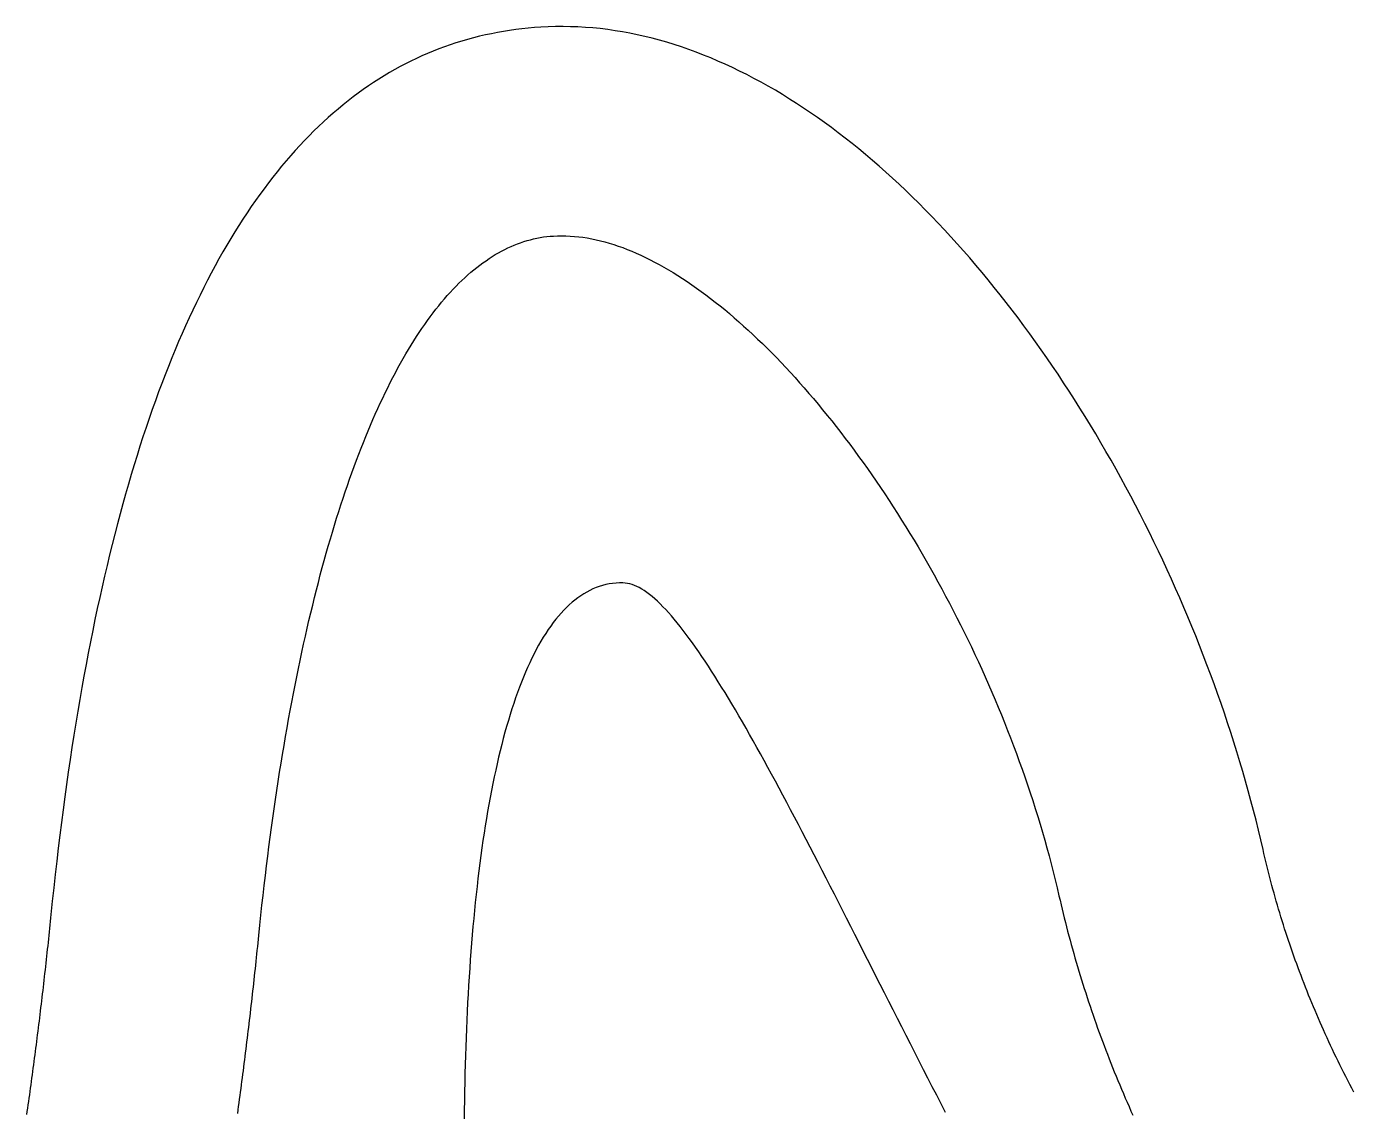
# Model space of a CAD drawing. Extents: x 5 to 105, y 2 to 136.
# Drawn here: x 73.78 to 82.13, y 129.46 to 136.29 of the extents above; entities that cross this region are included whole.
import ezdxf

# ---------------------------------------------------------------- set-up
doc = ezdxf.new("R2010")
doc.units = 0
doc.layers.get('0').update_dxf_attribs({"linetype": 'CONTINUOUS'})

msp = doc.modelspace()

# ---------------------------------------------------------------- linework, layer by layer
at = {"color": 7}
for points in [[(77.0124, 136.284, 0), (76.9727, 136.281, 0), (76.9333, 136.278, 0), (76.8941, 136.274, 0), (76.8552, 136.269, 0), (76.8165, 136.264, 0), (76.7781, 136.257, 0), (76.7398, 136.251, 0), (76.7019, 136.243, 0), (76.6641, 136.235, 0), (76.6266, 136.227, 0), (76.5894, 136.217, 0), (76.5524, 136.207, 0), (76.5156, 136.196, 0), (76.4791, 136.185, 0), (76.4428, 136.173, 0), (76.4068, 136.16, 0), (76.371, 136.147, 0), (76.3354, 136.133, 0), (76.3001, 136.119, 0), (76.265, 136.103, 0), (76.2302, 136.087, 0), (76.1956, 136.071, 0), (76.1613, 136.053, 0), (76.1272, 136.036, 0), (76.0933, 136.017, 0), (76.0597, 135.998, 0), (76.0263, 135.978, 0), (75.9932, 135.957, 0), (75.9603, 135.936, 0), (75.9277, 135.914, 0), (75.8953, 135.892, 0), (75.8631, 135.869, 0), (75.8312, 135.845, 0), (75.7995, 135.82, 0), (75.7681, 135.795, 0), (75.7369, 135.769, 0), (75.706, 135.743, 0), (75.6753, 135.716, 0), (75.6448, 135.688, 0), (75.6146, 135.66, 0), (75.5846, 135.631, 0), (75.5549, 135.601, 0), (75.5254, 135.571, 0), (75.4962, 135.54, 0), (75.4672, 135.508, 0), (75.4385, 135.476, 0), (75.41, 135.443, 0), (75.3817, 135.409, 0), (75.3537, 135.375, 0), (75.3259, 135.34, 0), (75.2984, 135.304, 0), (75.2711, 135.268, 0), (75.2441, 135.231, 0), (75.2173, 135.193, 0), (75.1908, 135.155, 0), (75.1645, 135.116, 0), (75.1384, 135.077, 0), (75.1126, 135.037, 0), (75.087, 134.996, 0), (75.0617, 134.954, 0), (75.0367, 134.912, 0), (75.0118, 134.87, 0), (74.9873, 134.826, 0), (74.9629, 134.782, 0), (74.9388, 134.737, 0), (74.915, 134.692, 0), (74.8914, 134.646, 0), (74.8681, 134.599, 0), (74.845, 134.552, 0), (74.8221, 134.504, 0), (74.7995, 134.456, 0), (74.7771, 134.406, 0), (74.755, 134.356, 0), (74.7331, 134.306, 0), (74.7115, 134.255, 0), (74.6901, 134.203, 0), (74.669, 134.15, 0), (74.6481, 134.097, 0), (74.6275, 134.043, 0), (74.6071, 133.989, 0), (74.587, 133.934, 0), (74.5671, 133.878, 0), (74.5474, 133.822, 0), (74.528, 133.765, 0), (74.5089, 133.707, 0), (74.49, 133.649, 0), (74.4713, 133.59, 0), (74.4529, 133.53, 0), (74.4348, 133.47, 0), (74.4169, 133.409, 0), (74.3992, 133.347, 0), (74.3818, 133.285, 0), (74.3646, 133.222, 0), (74.3477, 133.159, 0), (74.331, 133.094, 0), (74.3146, 133.03, 0), (74.2984, 132.964, 0), (74.2825, 132.898, 0), (74.2669, 132.831, 0), (74.2514, 132.764, 0), (74.2363, 132.696, 0), (74.2213, 132.627, 0), (74.2066, 132.558, 0), (74.1922, 132.488, 0), (74.178, 132.417, 0), (74.1641, 132.346, 0), (74.1504, 132.274, 0), (74.137, 132.202, 0), (74.1238, 132.129, 0), (74.1109, 132.055, 0), (74.0982, 131.98, 0), (74.0858, 131.905, 0), (74.0736, 131.829, 0), (74.0617, 131.753, 0), (74.05, 131.676, 0), (74.0386, 131.598, 0), (74.0274, 131.52, 0), (74.0164, 131.441, 0), (74.0058, 131.361, 0), (73.9953, 131.281, 0), (73.9852, 131.2, 0), (73.9752, 131.119, 0), (73.9656, 131.037, 0), (73.9561, 130.954, 0), (73.947, 130.87, 0), (73.938, 130.786, 0), (73.9294, 130.702, 0)], [(81.5594, 131.11, 0), (81.5452, 131.172, 0), (81.5305, 131.233, 0), (81.5153, 131.294, 0), (81.4996, 131.356, 0), (81.4835, 131.417, 0), (81.4668, 131.479, 0), (81.4496, 131.54, 0), (81.4319, 131.602, 0), (81.4138, 131.663, 0), (81.3952, 131.724, 0), (81.3761, 131.786, 0), (81.3565, 131.847, 0), (81.3365, 131.908, 0), (81.316, 131.969, 0), (81.2951, 132.03, 0), (81.2736, 132.091, 0), (81.2518, 132.152, 0), (81.2295, 132.213, 0), (81.2068, 132.273, 0), (81.1836, 132.334, 0), (81.16, 132.394, 0), (81.1359, 132.454, 0), (81.1115, 132.514, 0), (81.0866, 132.574, 0), (81.0613, 132.634, 0), (81.0355, 132.693, 0), (81.0094, 132.753, 0), (80.9829, 132.812, 0), (80.9559, 132.871, 0), (80.9286, 132.93, 0), (80.9009, 132.988, 0), (80.8727, 133.046, 0), (80.8442, 133.105, 0), (80.8154, 133.162, 0), (80.7861, 133.22, 0), (80.7564, 133.277, 0), (80.7264, 133.334, 0), (80.6961, 133.391, 0), (80.6653, 133.448, 0), (80.6342, 133.504, 0), (80.6028, 133.56, 0), (80.571, 133.615, 0), (80.5388, 133.67, 0), (80.5063, 133.725, 0), (80.4735, 133.78, 0), (80.4404, 133.834, 0), (80.4069, 133.888, 0), (80.3731, 133.941, 0), (80.3389, 133.995, 0), (80.3045, 134.047, 0), (80.2697, 134.1, 0), (80.2346, 134.152, 0), (80.1992, 134.203, 0), (80.1635, 134.254, 0), (80.1276, 134.305, 0), (80.0913, 134.355, 0), (80.0547, 134.405, 0), (80.0178, 134.455, 0), (79.9807, 134.503, 0), (79.9433, 134.552, 0), (79.9056, 134.6, 0), (79.8676, 134.647, 0), (79.8294, 134.694, 0), (79.7909, 134.741, 0), (79.7522, 134.787, 0), (79.7132, 134.832, 0), (79.6739, 134.877, 0), (79.6344, 134.922, 0), (79.5947, 134.966, 0), (79.5547, 135.009, 0), (79.5145, 135.052, 0), (79.4741, 135.094, 0), (79.4334, 135.135, 0), (79.3925, 135.176, 0), (79.3514, 135.217, 0), (79.3101, 135.257, 0), (79.2686, 135.296, 0), (79.2268, 135.334, 0), (79.1849, 135.372, 0), (79.1427, 135.41, 0), (79.1004, 135.446, 0), (79.0579, 135.482, 0), (79.0152, 135.518, 0), (78.9723, 135.552, 0), (78.9292, 135.586, 0), (78.886, 135.62, 0), (78.8426, 135.652, 0), (78.799, 135.684, 0), (78.7552, 135.715, 0), (78.7113, 135.746, 0), (78.6673, 135.775, 0), (78.6231, 135.804, 0), (78.5787, 135.832, 0), (78.5342, 135.86, 0), (78.4896, 135.887, 0), (78.4448, 135.913, 0), (78.4, 135.938, 0), (78.3549, 135.962, 0), (78.3098, 135.986, 0), (78.2645, 136.008, 0), (78.2192, 136.03, 0), (78.1737, 136.051, 0), (78.1281, 136.071, 0), (78.0824, 136.091, 0), (78.0366, 136.109, 0), (77.9907, 136.127, 0), (77.9447, 136.144, 0), (77.8987, 136.16, 0), (77.8525, 136.175, 0), (77.8063, 136.189, 0), (77.76, 136.202, 0), (77.7136, 136.215, 0), (77.6672, 136.226, 0), (77.6207, 136.236, 0), (77.5741, 136.246, 0), (77.5275, 136.255, 0), (77.4809, 136.262, 0), (77.4342, 136.269, 0), (77.3874, 136.275, 0), (77.3406, 136.279, 0), (77.2938, 136.283, 0), (77.247, 136.286, 0), (77.2001, 136.287, 0), (77.1532, 136.288, 0), (77.1063, 136.288, 0), (77.0593, 136.286, 0), (77.0124, 136.284, 0)], [(75.238, 130.57, 0), (75.2445, 130.634, 0), (75.2511, 130.697, 0), (75.2579, 130.76, 0), (75.2649, 130.822, 0), (75.272, 130.884, 0), (75.2793, 130.946, 0), (75.2867, 131.007, 0), (75.2942, 131.068, 0), (75.302, 131.128, 0), (75.3098, 131.188, 0), (75.3179, 131.248, 0), (75.326, 131.307, 0), (75.3344, 131.366, 0), (75.3428, 131.424, 0), (75.3514, 131.482, 0), (75.3602, 131.539, 0), (75.3691, 131.597, 0), (75.3782, 131.653, 0), (75.3874, 131.709, 0), (75.3967, 131.765, 0), (75.4062, 131.821, 0), (75.4158, 131.876, 0), (75.4256, 131.93, 0), (75.4355, 131.984, 0), (75.4456, 132.038, 0), (75.4558, 132.091, 0), (75.4661, 132.144, 0), (75.4766, 132.197, 0), (75.4872, 132.249, 0), (75.498, 132.3, 0), (75.5089, 132.351, 0), (75.5199, 132.402, 0), (75.5311, 132.452, 0), (75.5424, 132.502, 0), (75.5538, 132.551, 0), (75.5654, 132.6, 0), (75.5771, 132.648, 0), (75.5889, 132.696, 0), (75.6009, 132.744, 0), (75.613, 132.791, 0), (75.6252, 132.838, 0), (75.6375, 132.884, 0), (75.65, 132.929, 0), (75.6626, 132.975, 0), (75.6754, 133.019, 0), (75.6883, 133.064, 0), (75.7013, 133.108, 0), (75.7144, 133.151, 0), (75.7276, 133.194, 0), (75.741, 133.236, 0), (75.7545, 133.278, 0), (75.7681, 133.32, 0), (75.7819, 133.361, 0), (75.7957, 133.401, 0), (75.8097, 133.441, 0), (75.8238, 133.481, 0), (75.838, 133.52, 0), (75.8524, 133.559, 0), (75.8668, 133.597, 0), (75.8814, 133.635, 0), (75.8961, 133.672, 0), (75.9109, 133.708, 0), (75.9259, 133.745, 0), (75.9409, 133.78, 0), (75.9561, 133.816, 0), (75.9714, 133.85, 0), (75.9867, 133.884, 0), (76.0022, 133.918, 0), (76.0179, 133.951, 0), (76.0336, 133.984, 0), (76.0494, 134.016, 0), (76.0654, 134.048, 0), (76.0814, 134.079, 0), (76.0976, 134.11, 0), (76.1139, 134.14, 0), (76.1302, 134.17, 0), (76.1467, 134.199, 0), (76.1633, 134.228, 0), (76.18, 134.256, 0), (76.1968, 134.283, 0), (76.2137, 134.311, 0), (76.2307, 134.337, 0), (76.2478, 134.363, 0), (76.2651, 134.389, 0), (76.2824, 134.414, 0), (76.2998, 134.438, 0), (76.3173, 134.462, 0), (76.3349, 134.486, 0), (76.3526, 134.509, 0), (76.3705, 134.531, 0), (76.3884, 134.553, 0), (76.4064, 134.574, 0), (76.4245, 134.595, 0), (76.4427, 134.615, 0), (76.461, 134.635, 0), (76.4794, 134.654, 0), (76.4979, 134.673, 0), (76.5164, 134.691, 0), (76.5351, 134.708, 0), (76.5539, 134.725, 0), (76.5727, 134.742, 0), (76.5916, 134.757, 0), (76.6107, 134.773, 0), (76.6298, 134.787, 0), (76.649, 134.802, 0), (76.6683, 134.815, 0), (76.6877, 134.828, 0), (76.7072, 134.841, 0), (76.7267, 134.853, 0), (76.7463, 134.864, 0), (76.7661, 134.875, 0), (76.7859, 134.885, 0), (76.8058, 134.895, 0), (76.8257, 134.904, 0), (76.8458, 134.913, 0), (76.8659, 134.921, 0), (76.8861, 134.928, 0), (76.9064, 134.935, 0), (76.9268, 134.941, 0), (76.9473, 134.947, 0), (76.9678, 134.952, 0), (76.9884, 134.957, 0), (77.0091, 134.961, 0), (77.0299, 134.964, 0), (77.0507, 134.967, 0), (77.0716, 134.969, 0), (77.0926, 134.97, 0)], [(77.0926, 134.97, 0), (77.1186, 134.972, 0), (77.1449, 134.972, 0), (77.1713, 134.972, 0), (77.1979, 134.97, 0), (77.2247, 134.968, 0), (77.2516, 134.966, 0), (77.2787, 134.962, 0), (77.3059, 134.958, 0), (77.3333, 134.953, 0), (77.3608, 134.947, 0), (77.3885, 134.94, 0), (77.4163, 134.933, 0), (77.4442, 134.925, 0), (77.4723, 134.916, 0), (77.5005, 134.907, 0), (77.5288, 134.897, 0), (77.5572, 134.886, 0), (77.5857, 134.874, 0), (77.6143, 134.862, 0), (77.643, 134.849, 0), (77.6718, 134.836, 0), (77.7007, 134.821, 0), (77.7297, 134.806, 0), (77.7587, 134.791, 0), (77.7878, 134.774, 0), (77.817, 134.758, 0), (77.8463, 134.74, 0), (77.8756, 134.722, 0), (77.9049, 134.703, 0), (77.9344, 134.684, 0), (77.9638, 134.664, 0), (77.9933, 134.643, 0), (78.0228, 134.622, 0), (78.0524, 134.6, 0), (78.082, 134.577, 0), (78.1116, 134.554, 0), (78.1412, 134.531, 0), (78.1709, 134.507, 0), (78.2005, 134.482, 0), (78.2301, 134.456, 0), (78.2598, 134.431, 0), (78.2894, 134.404, 0), (78.319, 134.377, 0), (78.3486, 134.35, 0), (78.3782, 134.322, 0), (78.4078, 134.293, 0), (78.4373, 134.264, 0), (78.4668, 134.235, 0), (78.4962, 134.205, 0), (78.5256, 134.174, 0), (78.555, 134.143, 0), (78.5842, 134.111, 0), (78.6135, 134.079, 0), (78.6426, 134.047, 0), (78.6717, 134.014, 0), (78.7008, 133.98, 0), (78.7297, 133.947, 0), (78.7585, 133.912, 0), (78.7873, 133.877, 0), (78.816, 133.842, 0), (78.8446, 133.807, 0), (78.873, 133.771, 0), (78.9014, 133.734, 0), (78.9297, 133.697, 0), (78.9578, 133.66, 0), (78.9858, 133.622, 0), (79.0137, 133.584, 0), (79.0415, 133.546, 0), (79.0691, 133.507, 0), (79.0965, 133.468, 0), (79.1239, 133.428, 0), (79.1511, 133.388, 0), (79.1781, 133.348, 0), (79.205, 133.307, 0), (79.2317, 133.266, 0), (79.2582, 133.225, 0), (79.2845, 133.183, 0), (79.3107, 133.141, 0), (79.3367, 133.099, 0), (79.3625, 133.056, 0), (79.3881, 133.014, 0), (79.4135, 132.97, 0), (79.4388, 132.927, 0), (79.4638, 132.883, 0), (79.4886, 132.839, 0), (79.5131, 132.795, 0), (79.5375, 132.75, 0), (79.5616, 132.705, 0), (79.5855, 132.66, 0), (79.6092, 132.615, 0), (79.6326, 132.569, 0), (79.6557, 132.523, 0), (79.6787, 132.477, 0), (79.7013, 132.431, 0), (79.7237, 132.385, 0), (79.7459, 132.338, 0), (79.7677, 132.291, 0), (79.7893, 132.244, 0), (79.8107, 132.196, 0), (79.8317, 132.149, 0), (79.8524, 132.101, 0), (79.8729, 132.053, 0), (79.8931, 132.005, 0), (79.9129, 131.957, 0), (79.9325, 131.909, 0), (79.9517, 131.86, 0), (79.9706, 131.812, 0), (79.9892, 131.763, 0), (80.0075, 131.714, 0), (80.0254, 131.665, 0), (80.043, 131.616, 0), (80.0603, 131.567, 0), (80.0772, 131.518, 0), (80.0937, 131.468, 0), (80.11, 131.419, 0), (80.1258, 131.369, 0), (80.1413, 131.319, 0), (80.1564, 131.269, 0), (80.1712, 131.22, 0), (80.1855, 131.17, 0), (80.1995, 131.12, 0), (80.2131, 131.07, 0), (80.2263, 131.02, 0), (80.2391, 130.97, 0), (80.2515, 130.92, 0), (80.2635, 130.869, 0), (80.2751, 130.819, 0)], [(77.5305, 132.788, 0), (77.5084, 132.788, 0), (77.4865, 132.787, 0), (77.465, 132.784, 0), (77.4437, 132.781, 0), (77.4227, 132.777, 0), (77.402, 132.771, 0), (77.3815, 132.765, 0), (77.3614, 132.758, 0), (77.3415, 132.75, 0), (77.3219, 132.74, 0), (77.3025, 132.73, 0), (77.2834, 132.719, 0), (77.2646, 132.707, 0), (77.2461, 132.694, 0), (77.2278, 132.68, 0), (77.2098, 132.666, 0), (77.1921, 132.65, 0), (77.1746, 132.633, 0), (77.1574, 132.616, 0), (77.1404, 132.598, 0), (77.1237, 132.579, 0), (77.1073, 132.559, 0), (77.0911, 132.538, 0), (77.0752, 132.516, 0), (77.0595, 132.494, 0), (77.0441, 132.47, 0), (77.0289, 132.446, 0), (77.014, 132.421, 0), (76.9994, 132.396, 0), (76.9849, 132.369, 0), (76.9708, 132.342, 0), (76.9569, 132.314, 0), (76.9432, 132.285, 0), (76.9298, 132.256, 0), (76.9166, 132.226, 0), (76.9037, 132.195, 0), (76.891, 132.163, 0), (76.8786, 132.131, 0), (76.8664, 132.098, 0), (76.8544, 132.064, 0), (76.8427, 132.03, 0), (76.8312, 131.995, 0), (76.8199, 131.959, 0), (76.8089, 131.922, 0), (76.7981, 131.885, 0), (76.7875, 131.848, 0), (76.7772, 131.809, 0), (76.7671, 131.771, 0), (76.7572, 131.731, 0), (76.7476, 131.691, 0), (76.7382, 131.65, 0), (76.729, 131.609, 0), (76.72, 131.567, 0), (76.7113, 131.525, 0), (76.7027, 131.482, 0), (76.6944, 131.438, 0), (76.6863, 131.394, 0), (76.6785, 131.35, 0), (76.6708, 131.305, 0), (76.6634, 131.259, 0), (76.6562, 131.213, 0), (76.6492, 131.167, 0), (76.6424, 131.12, 0), (76.6358, 131.072, 0), (76.6294, 131.024, 0), (76.6233, 130.976, 0), (76.6173, 130.927, 0), (76.6116, 130.877, 0), (76.606, 130.828, 0), (76.6007, 130.778, 0), (76.5956, 130.727, 0), (76.5906, 130.676, 0), (76.5859, 130.625, 0), (76.5814, 130.573, 0), (76.5771, 130.521, 0), (76.5729, 130.468, 0), (76.569, 130.416, 0), (76.5653, 130.363, 0), (76.5617, 130.309, 0), (76.5584, 130.255, 0), (76.5552, 130.201, 0), (76.5522, 130.147, 0), (76.5495, 130.092, 0), (76.5469, 130.037, 0), (76.5445, 129.982, 0), (76.5423, 129.926, 0), (76.5402, 129.87, 0), (76.5384, 129.814, 0), (76.5367, 129.758, 0), (76.5353, 129.701, 0), (76.534, 129.644, 0), (76.5329, 129.587, 0), (76.5319, 129.53, 0), (76.5312, 129.473, 0), (76.5306, 129.415, 0)], [(79.5609, 129.456, 0), (79.533, 129.51, 0), (79.5052, 129.564, 0), (79.4774, 129.617, 0), (79.4497, 129.671, 0), (79.4221, 129.725, 0), (79.3945, 129.779, 0), (79.367, 129.833, 0), (79.3396, 129.887, 0), (79.3122, 129.94, 0), (79.285, 129.994, 0), (79.2578, 130.048, 0), (79.2307, 130.101, 0), (79.2036, 130.154, 0), (79.1767, 130.208, 0), (79.1499, 130.261, 0), (79.1231, 130.313, 0), (79.0964, 130.366, 0), (79.0699, 130.419, 0), (79.0434, 130.471, 0), (79.017, 130.523, 0), (78.9907, 130.575, 0), (78.9646, 130.626, 0), (78.9385, 130.678, 0), (78.9126, 130.729, 0), (78.8867, 130.779, 0), (78.861, 130.83, 0), (78.8354, 130.88, 0), (78.8099, 130.93, 0), (78.7845, 130.979, 0), (78.7592, 131.028, 0), (78.7341, 131.077, 0), (78.7091, 131.125, 0), (78.6842, 131.173, 0), (78.6594, 131.221, 0), (78.6348, 131.268, 0), (78.6103, 131.314, 0), (78.5859, 131.361, 0), (78.5617, 131.406, 0), (78.5376, 131.452, 0), (78.5137, 131.496, 0), (78.4899, 131.54, 0), (78.4662, 131.584, 0), (78.4427, 131.627, 0), (78.4194, 131.67, 0), (78.3962, 131.712, 0), (78.3731, 131.753, 0), (78.3502, 131.794, 0), (78.3275, 131.834, 0), (78.3049, 131.874, 0), (78.2825, 131.913, 0), (78.2603, 131.951, 0), (78.2382, 131.989, 0), (78.2163, 132.026, 0), (78.1946, 132.062, 0), (78.173, 132.098, 0), (78.1516, 132.132, 0), (78.1304, 132.166, 0), (78.1094, 132.2, 0), (78.0885, 132.232, 0), (78.0679, 132.264, 0), (78.0474, 132.295, 0), (78.0271, 132.325, 0), (78.007, 132.355, 0), (77.9871, 132.383, 0), (77.9674, 132.411, 0), (77.9479, 132.438, 0), (77.9286, 132.464, 0), (77.9095, 132.489, 0), (77.8906, 132.513, 0), (77.8719, 132.536, 0), (77.8534, 132.559, 0), (77.8351, 132.58, 0), (77.817, 132.601, 0), (77.7992, 132.62, 0), (77.7815, 132.638, 0), (77.7641, 132.656, 0), (77.7469, 132.672, 0), (77.7299, 132.688, 0), (77.7132, 132.702, 0), (77.6967, 132.715, 0), (77.6804, 132.728, 0), (77.6643, 132.739, 0), (77.6485, 132.749, 0), (77.6329, 132.758, 0), (77.6175, 132.766, 0), (77.6024, 132.772, 0), (77.5875, 132.778, 0), (77.5729, 132.782, 0), (77.5585, 132.785, 0), (77.5444, 132.787, 0), (77.5305, 132.788, 0)], [(82.1311, 129.584, 0), (82.1182, 129.609, 0), (82.1055, 129.633, 0), (82.0929, 129.657, 0), (82.0805, 129.682, 0), (82.0681, 129.706, 0), (82.0559, 129.731, 0), (82.0438, 129.755, 0), (82.0318, 129.779, 0), (82.02, 129.804, 0), (82.0082, 129.828, 0), (81.9966, 129.852, 0), (81.9851, 129.877, 0), (81.9738, 129.901, 0), (81.9625, 129.926, 0), (81.9514, 129.95, 0), (81.9404, 129.975, 0), (81.9295, 129.999, 0), (81.9187, 130.023, 0), (81.908, 130.048, 0), (81.8975, 130.072, 0), (81.8871, 130.097, 0), (81.8768, 130.121, 0), (81.8666, 130.146, 0), (81.8566, 130.17, 0), (81.8466, 130.195, 0), (81.8368, 130.219, 0), (81.8271, 130.244, 0), (81.8175, 130.268, 0), (81.808, 130.293, 0), (81.7987, 130.317, 0), (81.7894, 130.342, 0), (81.7803, 130.366, 0), (81.7713, 130.391, 0), (81.7624, 130.415, 0), (81.7536, 130.44, 0), (81.745, 130.465, 0), (81.7364, 130.489, 0), (81.728, 130.514, 0), (81.7197, 130.538, 0), (81.7114, 130.563, 0), (81.7034, 130.588, 0), (81.6954, 130.612, 0), (81.6875, 130.637, 0), (81.6798, 130.662, 0), (81.6721, 130.687, 0), (81.6646, 130.711, 0), (81.6572, 130.736, 0), (81.6499, 130.761, 0), (81.6427, 130.786, 0), (81.6356, 130.811, 0), (81.6287, 130.835, 0), (81.6218, 130.86, 0), (81.6151, 130.885, 0), (81.6085, 130.91, 0), (81.6019, 130.935, 0), (81.5955, 130.96, 0), (81.5892, 130.985, 0), (81.583, 131.01, 0), (81.577, 131.035, 0), (81.571, 131.06, 0), (81.5651, 131.085, 0), (81.5594, 131.11, 0)], [(80.2751, 130.819, 0), (80.2815, 130.791, 0), (80.288, 130.763, 0), (80.2946, 130.735, 0), (80.3014, 130.708, 0), (80.3082, 130.68, 0), (80.3152, 130.652, 0), (80.3223, 130.624, 0), (80.3296, 130.596, 0), (80.3369, 130.568, 0), (80.3444, 130.54, 0), (80.3519, 130.513, 0), (80.3596, 130.485, 0), (80.3675, 130.457, 0), (80.3754, 130.429, 0), (80.3834, 130.401, 0), (80.3916, 130.374, 0), (80.3999, 130.346, 0), (80.4083, 130.318, 0), (80.4168, 130.291, 0), (80.4255, 130.263, 0), (80.4342, 130.235, 0), (80.4431, 130.208, 0), (80.4521, 130.18, 0), (80.4612, 130.152, 0), (80.4705, 130.125, 0), (80.4798, 130.097, 0), (80.4893, 130.069, 0), (80.4989, 130.042, 0), (80.5086, 130.014, 0), (80.5184, 129.987, 0), (80.5284, 129.959, 0), (80.5385, 129.932, 0), (80.5487, 129.904, 0), (80.559, 129.877, 0), (80.5694, 129.849, 0), (80.58, 129.822, 0), (80.5906, 129.794, 0), (80.6014, 129.767, 0), (80.6123, 129.739, 0), (80.6234, 129.712, 0), (80.6345, 129.684, 0), (80.6458, 129.657, 0), (80.6572, 129.63, 0), (80.6687, 129.602, 0), (80.6804, 129.575, 0), (80.6921, 129.547, 0), (80.704, 129.52, 0), (80.716, 129.493, 0), (80.7281, 129.465, 0), (80.7404, 129.438, 0)], [(73.9294, 130.702, 0), (73.9272, 130.68, 0), (73.9249, 130.658, 0), (73.9227, 130.636, 0), (73.9204, 130.614, 0), (73.9181, 130.592, 0), (73.9159, 130.57, 0), (73.9136, 130.548, 0), (73.9112, 130.526, 0), (73.9089, 130.504, 0), (73.9066, 130.483, 0), (73.9042, 130.461, 0), (73.9018, 130.439, 0), (73.8995, 130.418, 0), (73.8971, 130.396, 0), (73.8947, 130.374, 0), (73.8922, 130.353, 0), (73.8898, 130.331, 0), (73.8873, 130.309, 0), (73.8849, 130.288, 0), (73.8824, 130.266, 0), (73.8799, 130.245, 0), (73.8774, 130.223, 0), (73.8749, 130.202, 0), (73.8724, 130.18, 0), (73.8698, 130.159, 0), (73.8673, 130.137, 0), (73.8647, 130.116, 0), (73.8621, 130.094, 0), (73.8595, 130.073, 0), (73.8569, 130.052, 0), (73.8543, 130.03, 0), (73.8517, 130.009, 0), (73.849, 129.988, 0), (73.8464, 129.967, 0), (73.8437, 129.945, 0), (73.841, 129.924, 0), (73.8383, 129.903, 0), (73.8356, 129.882, 0), (73.8329, 129.861, 0), (73.8301, 129.84, 0), (73.8274, 129.819, 0), (73.8246, 129.798, 0), (73.8218, 129.776, 0), (73.8191, 129.755, 0), (73.8163, 129.734, 0), (73.8134, 129.713, 0), (73.8106, 129.692, 0), (73.8078, 129.672, 0), (73.8049, 129.651, 0), (73.8021, 129.63, 0), (73.7992, 129.609, 0), (73.7963, 129.588, 0), (73.7934, 129.567, 0), (73.7905, 129.546, 0), (73.7876, 129.526, 0), (73.7846, 129.505, 0), (73.7817, 129.484, 0), (73.7787, 129.463, 0), (73.7758, 129.443, 0)], [(75.1049, 129.45, 0), (75.108, 129.472, 0), (75.111, 129.494, 0), (75.114, 129.517, 0), (75.117, 129.539, 0), (75.12, 129.562, 0), (75.123, 129.584, 0), (75.126, 129.606, 0), (75.1289, 129.629, 0), (75.1319, 129.651, 0), (75.1348, 129.674, 0), (75.1377, 129.696, 0), (75.1406, 129.719, 0), (75.1435, 129.741, 0), (75.1464, 129.764, 0), (75.1492, 129.787, 0), (75.1521, 129.809, 0), (75.1549, 129.832, 0), (75.1577, 129.855, 0), (75.1605, 129.877, 0), (75.1633, 129.9, 0), (75.1661, 129.923, 0), (75.1689, 129.946, 0), (75.1716, 129.968, 0), (75.1744, 129.991, 0), (75.1771, 130.014, 0), (75.1798, 130.037, 0), (75.1825, 130.06, 0), (75.1851, 130.083, 0), (75.1878, 130.106, 0), (75.1905, 130.129, 0), (75.1931, 130.152, 0), (75.1957, 130.175, 0), (75.1983, 130.198, 0), (75.2009, 130.221, 0), (75.2035, 130.244, 0), (75.206, 130.267, 0), (75.2086, 130.29, 0), (75.2111, 130.313, 0), (75.2136, 130.337, 0), (75.2161, 130.36, 0), (75.2186, 130.383, 0), (75.2211, 130.406, 0), (75.2235, 130.43, 0), (75.226, 130.453, 0), (75.2284, 130.476, 0), (75.2308, 130.5, 0), (75.2332, 130.523, 0), (75.2356, 130.547, 0), (75.238, 130.57, 0)]]:
    msp.add_polyline3d(points, dxfattribs=at)

doc.saveas('drawing.dxf')
